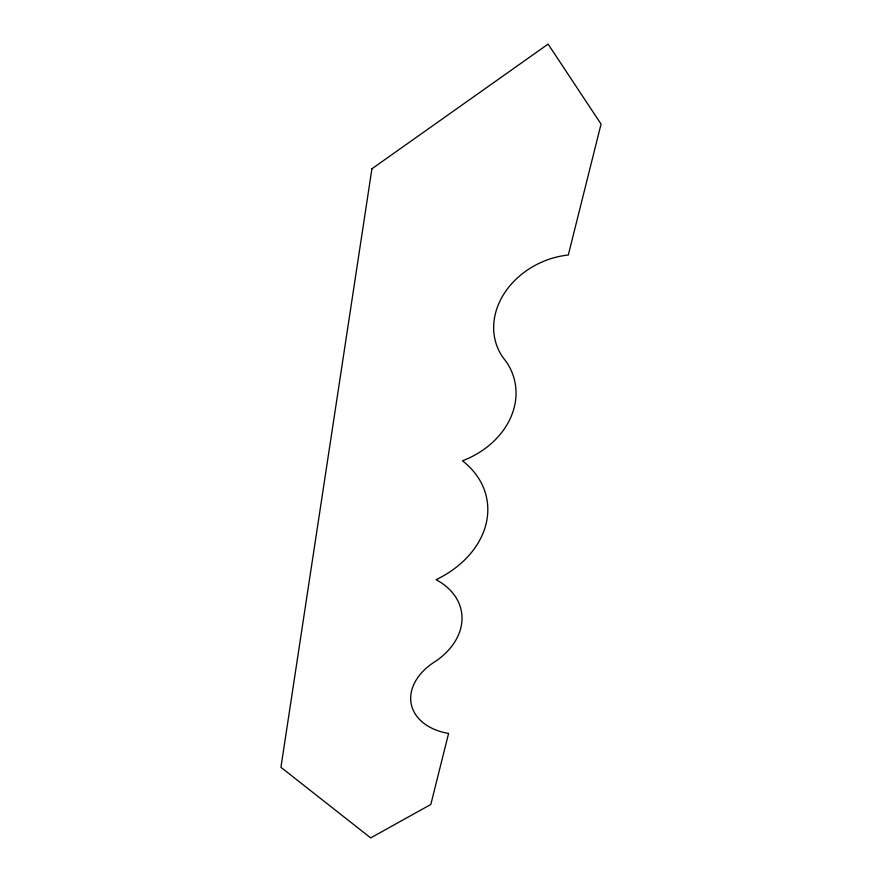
<?xml version="1.0" encoding="UTF-8"?>
<svg xmlns="http://www.w3.org/2000/svg" width="882" height="882" viewBox="0 0 882 882"><rect width="100%" height="100%" fill="white"/><g stroke="black" fill="none" stroke-linecap="round" stroke-linejoin="round"><path stroke-width="1.32" d="M371.917 168.793L280.939 767.318L370.683 837.9L430.813 804.483L448.596 733.438A61.067 41.873 -12.2 0 1 411.078 703.186A61.067 41.873 -12.2 0 1 436.325 660.794A73.118 52.688 -9.7 0 0 436.083 579.683A96.998 74.397 -10.2 0 0 462.488 460.801A82.335 67.01 -13.6 0 0 505.981 361.311A75.113 61.773 -23.3 0 1 502.641 296.065A75.113 61.773 -23.3 0 1 568.306 255.008L601.061 124.075L548.108 44.1L371.917 168.793"/></g></svg>
